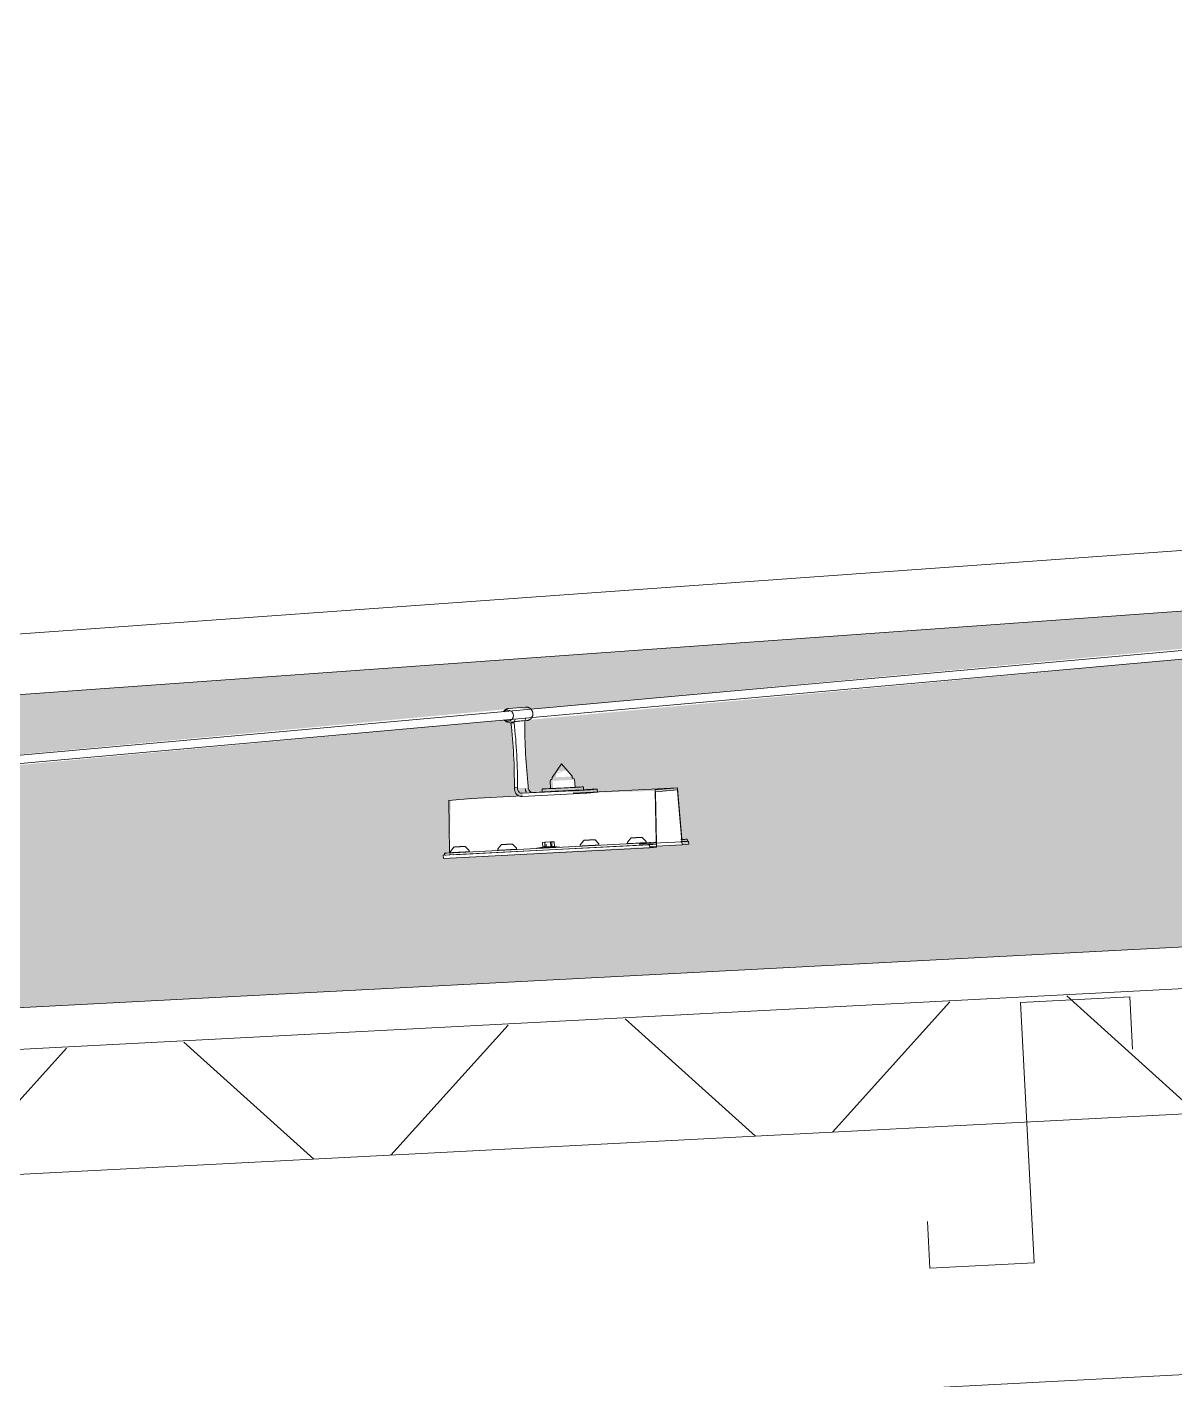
# Model space of a CAD drawing. Header units: millimetres. Extents: x 4237772 to 4686020, y -673 to 29459.
# Drawn here: x 4450770 to 4451871, y 10205 to 11504 of the extents above; entities that cross this region are included whole.
import ezdxf

# ---------------------------------------------------------------- set-up
doc = ezdxf.new("R2010")
doc.units = ezdxf.units.MM
for name, color, linetype, lineweight in [('A-DETL', 90, 'Continuous', 18), ('A-GENM', 13, 'Continuous', 5), ('A-ROOF', 132, 'Continuous', 5), ('A-ROOF-PATT', 132, 'Continuous', 5), ('Q-SPCQ', 91, 'Continuous', 5)]:
    doc.layers.add(name, color=color, linetype=linetype, lineweight=lineweight)

# ---------------------------------------------------------------- blocks, each defined once
blk = doc.blocks.new('Static Line_Sayfa_Metal Deck_Pan Mount - Up to 15 _ pitch - Max 2 Users-1848369-SECTION - GRIDS B1-B2')
at = {"layer": 'Q-SPCQ'}
for p, q in [((4430069.6, 11248.9), (4421898.8, 10513.6)), ((4421899.5, 10505.7), (4430070.3, 11240.9)), ((4425620.7, 10851.1), (4425604.4, 10849.6)), ((4425621, 10851.1), (4425620.7, 10851.1)), ((4425605.3, 10836.6), (4425605.6, 10836.6)), ((4425605.6, 10836.6), (4425621.9, 10838.1)), ((4425606.8, 10837), (4425606.9, 10835.8)), ((4425606.9, 10835.8), (4425609.9, 10836)), ((4425609.8, 10837.1), (4425610.9, 10839.3)), ((4425609.8, 10837.1), (4425620.1, 10838.1)), ((4425609.9, 10836), (4425609.8, 10837.1)), ((4425621.2, 10840.2), (4425620.1, 10838.1)), ((4425620.1, 10838.1), (4425620.2, 10836.9)), ((4425646.3, 10783.6), (4425655.3, 10796.5)), ((4425665.7, 10784.6), (4425655.3, 10796.5)), ((4425644.4, 10780.3), (4425644.8, 10781)), ((4425644.4, 10780.3), (4425644.8, 10772.9)), ((4425646, 10781.8), (4425644.8, 10781)), ((4425646.4, 10782.5), (4425646, 10781.8)), ((4425646.3, 10783.6), (4425646.4, 10782.5)), ((4425665.7, 10783.5), (4425665.7, 10784.6)), ((4425665.7, 10783.5), (4425666.2, 10782.8)), ((4425667.4, 10782.2), (4425666.2, 10782.8)), ((4425667.9, 10781.5), (4425667.4, 10782.2)), ((4425668.3, 10774.1), (4425667.9, 10781.5)), ((4425617.5, 10765.9), (4425568.5, 10763.4)), ((4425613.1, 10774.1), (4425610.1, 10773.9)), ((4425610.1, 10773.9), (4425610.2, 10771.9)), ((4425613.2, 10772.1), (4425613.1, 10774.1)), ((4425666.4, 10770.8), (4425617.4, 10768.3)), ((4425617.5, 10765.3), (4425666.6, 10767.8)), ((4425623.4, 10775), (4425623.5, 10773)), ((4425627.7, 10769.2), (4425676.7, 10771.7)), ((4425636.7, 10772.5), (4425636.8, 10769.5)), ((4425766.6, 10773.6), (4425666.5, 10768.4)), ((4425676.9, 10768.7), (4425666.5, 10768.2)), ((4425676.5, 10771.5), (4425676.4, 10774.5)), ((4425683.2, 10771.7), (4425689.6, 10772.3)), ((4425683.3, 10768.7), (4425689.8, 10769.3)), ((4425689.9, 10769.3), (4425689.7, 10772.3)), ((4425745.1, 10770.9), (4425746, 10722.3)), ((4425766.6, 10773.6), (4425745.2, 10771.6)), ((4425746.4, 10720.3), (4425745.4, 10768.9)), ((4425745.5, 10769.7), (4425766.5, 10771.5)), ((4425766.6, 10770.8), (4425770.8, 10722.5)), ((4425770.9, 10724.5), (4425766.7, 10772.8)), ((4425548, 10712.1), (4425547.1, 10760.7)), ((4425547.2, 10761.4), (4425568.5, 10763.4)), ((4425541.9, 10708.8), (4425739.9, 10719)), ((4425542, 10705.8), (4425740.1, 10716)), ((4425548.8, 10712.5), (4425548.8, 10711.2)), ((4425551.7, 10711.3), (4425729.9, 10720.5)), ((4425551.8, 10709.3), (4425730, 10718.5)), ((4425566.8, 10712.2), (4425566.7, 10713.5)), ((4425594.1, 10714.9), (4425594.1, 10713.6)), ((4425612.1, 10714.5), (4425612, 10715.8)), ((4425637.5, 10716.7), (4425631.7, 10715.5)), ((4425640.4, 10721.4), (4425637, 10721.2)), ((4425637, 10721.2), (4425639.2, 10721.3)), ((4425637.3, 10716.7), (4425637, 10721.2)), ((4425640.7, 10716), (4425637.3, 10715.8)), ((4425637.3, 10715.8), (4425639.5, 10715.9)), ((4425639.2, 10721.3), (4425644.8, 10721.6)), ((4425639.2, 10721.3), (4425639.4, 10716.7)), ((4425639.5, 10715.9), (4425645, 10716.2)), ((4425640.5, 10719.4), (4425640.7, 10716.9)), ((4425644.8, 10721.6), (4425648.3, 10721.8)), ((4425644.8, 10721.6), (4425645, 10717)), ((4425645, 10716.2), (4425648.5, 10716.4)), ((4425648.3, 10721.8), (4425646, 10721.7)), ((4425646, 10721.7), (4425646.2, 10717.1)), ((4425648.5, 10716.4), (4425646.3, 10716.3)), ((4425653.7, 10716.6), (4425648.1, 10717.2)), ((4425648.3, 10721.8), (4425648.5, 10717.2)), ((4425673.3, 10718.9), (4425673.3, 10717.6)), ((4425691.3, 10718.6), (4425691.3, 10719.9)), ((4425718.6, 10721.3), (4425718.6, 10720)), ((4425730, 10719.7), (4425770.9, 10721.8)), ((4425770.8, 10721.8), (4425730, 10719.7)), ((4425746.4, 10719.6), (4425730, 10718.7)), ((4425736.6, 10720.9), (4425736.6, 10722.2)), ((4425746.4, 10719.6), (4425739.9, 10719)), ((4425739.9, 10719), (4425740.1, 10716)), ((4425740, 10717.2), (4425771, 10718.8)), ((4425740.1, 10716), (4425746.5, 10716.6)), ((4425740.1, 10716.2), (4425746.5, 10716.6)), ((4425746, 10721.5), (4425741.1, 10721.1)), ((4425741.2, 10719.1), (4425746.3, 10719.6)), ((4425746.5, 10716.6), (4425746.4, 10719.6)), ((4425777.3, 10722.4), (4425770.8, 10721.8)), ((4425770.8, 10722), (4425777.3, 10722.4)), ((4425770.8, 10721.8), (4425771, 10718.8)), ((4425770.9, 10721.8), (4425776, 10722.2)), ((4425775.9, 10724.2), (4425771, 10723.8)), ((4425771, 10718.8), (4425777.4, 10719.4)), ((4425771, 10719), (4425777.4, 10719.4)), ((4425776.1, 10722.2), (4425776, 10724.2)), ((4425777.4, 10719.4), (4425777.3, 10722.4)), ((4425541.9, 10708.8), (4425548.3, 10709.4)), ((4425542, 10705.8), (4425541.9, 10708.8)), ((4425543, 10710.9), (4425543.1, 10708.9)), ((4425543.1, 10710.9), (4425547.9, 10711.3)), ((4425548.2, 10709.4), (4425543.2, 10708.9)), ((4425551.8, 10709.5), (4425548.3, 10709.4))]:
    blk.add_line(p, q, dxfattribs=at)
at = {"layer": 'Q-SPCQ', "flags": 128}
for points in [[(4425604.4, 10849.6), (4425604.1, 10849.6), (4425603.9, 10849.5), (4425603.6, 10849.5), (4425603.4, 10849.4), (4425603.1, 10849.3), (4425602.9, 10849.3), (4425602.6, 10849.2), (4425602.4, 10849.1), (4425602.1, 10849), (4425601.9, 10848.8), (4425601.7, 10848.7), (4425601.4, 10848.6), (4425601.2, 10848.4), (4425601, 10848.3), (4425600.8, 10848.1), (4425600.6, 10847.9), (4425600.4, 10847.8), (4425600.2, 10847.6), (4425600.1, 10847.4), (4425599.9, 10847.2), (4425599.7, 10847), (4425599.6, 10846.8)], [(4425621.9, 10838.1), (4425622.2, 10838.1), (4425622.4, 10838.2), (4425622.7, 10838.2), (4425622.9, 10838.3), (4425623.2, 10838.4), (4425623.4, 10838.4), (4425623.7, 10838.5), (4425623.9, 10838.6), (4425624.2, 10838.7), (4425624.4, 10838.9), (4425624.6, 10839), (4425624.9, 10839.1), (4425625.1, 10839.3), (4425625.3, 10839.4), (4425625.5, 10839.6), (4425625.7, 10839.8), (4425625.9, 10839.9), (4425626.1, 10840.1), (4425626.2, 10840.3), (4425626.4, 10840.5), (4425626.6, 10840.7), (4425626.7, 10840.9), (4425626.9, 10841.2), (4425627, 10841.4), (4425627.1, 10841.6), (4425627.2, 10841.8), (4425627.3, 10842.1), (4425627.4, 10842.3), (4425627.5, 10842.6), (4425627.6, 10842.8), (4425627.7, 10843.1), (4425627.7, 10843.3), (4425627.8, 10843.6), (4425627.8, 10843.8), (4425627.8, 10844.1), (4425627.8, 10844.3), (4425627.8, 10844.6), (4425627.8, 10844.8), (4425627.8, 10845.1), (4425627.8, 10845.4), (4425627.8, 10845.6), (4425627.7, 10845.9), (4425627.7, 10846.1), (4425627.6, 10846.4), (4425627.5, 10846.6), (4425627.4, 10846.9), (4425627.3, 10847.1), (4425627.2, 10847.3), (4425627.1, 10847.6), (4425627, 10847.8), (4425626.9, 10848), (4425626.7, 10848.2), (4425626.6, 10848.4), (4425626.4, 10848.6), (4425626.3, 10848.8), (4425626.1, 10849), (4425625.9, 10849.2), (4425625.7, 10849.4), (4425625.5, 10849.6), (4425625.3, 10849.7), (4425625.1, 10849.9), (4425624.9, 10850), (4425624.7, 10850.2), (4425624.4, 10850.3), (4425624.2, 10850.4), (4425624, 10850.5), (4425623.7, 10850.6), (4425623.5, 10850.7), (4425623.2, 10850.8), (4425623, 10850.9), (4425622.7, 10850.9), (4425622.5, 10851), (4425622.2, 10851), (4425621.9, 10851.1), (4425621.7, 10851.1), (4425621.4, 10851.1), (4425621.1, 10851.1), (4425621, 10851.1)], [(4425600.2, 10838.7), (4425600.4, 10838.5), (4425600.6, 10838.3), (4425600.8, 10838.1), (4425601, 10838), (4425601.2, 10837.8), (4425601.4, 10837.7), (4425601.6, 10837.5), (4425601.9, 10837.4), (4425602.1, 10837.3), (4425602.3, 10837.2), (4425602.6, 10837.1), (4425602.8, 10837), (4425603.1, 10836.9), (4425603.3, 10836.8), (4425603.6, 10836.8), (4425603.8, 10836.7), (4425604.1, 10836.7), (4425604.4, 10836.6), (4425604.6, 10836.6), (4425604.9, 10836.6), (4425605.2, 10836.6), (4425605.3, 10836.6)], [(4425718.6, 10721.3), (4425721.9, 10725.4), (4425722.1, 10725.5), (4425722.2, 10725.5), (4425722.3, 10725.5)], [(4425736.6, 10722.2), (4425732.8, 10726), (4425732.6, 10726), (4425732.5, 10726), (4425732.4, 10726), (4425732.3, 10726), (4425732.3, 10726), (4425732.2, 10726), (4425732.1, 10726), (4425732.1, 10726), (4425732, 10726), (4425731.9, 10726), (4425731.8, 10726), (4425731.7, 10726), (4425731.6, 10726), (4425731.5, 10726), (4425731.4, 10726), (4425731.3, 10726), (4425731.1, 10726), (4425731, 10726), (4425730.8, 10726), (4425730.7, 10725.9), (4425730.5, 10725.9), (4425730.4, 10725.9), (4425730.2, 10725.9), (4425730.1, 10725.9), (4425729.9, 10725.9), (4425729.7, 10725.9), (4425729.5, 10725.9), (4425729.4, 10725.9), (4425729.2, 10725.9), (4425729, 10725.9), (4425728.8, 10725.9), (4425728.6, 10725.8), (4425728.4, 10725.8), (4425728.2, 10725.8), (4425728, 10725.8), (4425727.8, 10725.8), (4425727.6, 10725.8), (4425727.4, 10725.8), (4425727.2, 10725.8), (4425727, 10725.8), (4425726.8, 10725.8), (4425726.6, 10725.7), (4425726.4, 10725.7), (4425726.2, 10725.7), (4425726, 10725.7), (4425725.8, 10725.7), (4425725.6, 10725.7), (4425725.5, 10725.7), (4425725.3, 10725.7), (4425725.1, 10725.7), (4425724.9, 10725.6), (4425724.7, 10725.6), (4425724.6, 10725.6), (4425724.4, 10725.6), (4425724.2, 10725.6), (4425724.1, 10725.6), (4425723.9, 10725.6), (4425723.8, 10725.6), (4425723.7, 10725.6), (4425723.5, 10725.6), (4425723.4, 10725.6), (4425723.3, 10725.6), (4425723.2, 10725.5), (4425723.1, 10725.5), (4425722.9, 10725.5), (4425722.9, 10725.5), (4425722.8, 10725.5), (4425722.7, 10725.5), (4425722.6, 10725.5), (4425722.5, 10725.5), (4425722.5, 10725.5), (4425722.4, 10725.5), (4425722.3, 10725.5), (4425722.3, 10725.5), (4425722.3, 10725.5)], [(4425548.8, 10712.5), (4425552.1, 10716.7), (4425552.3, 10716.7), (4425552.4, 10716.7), (4425552.4, 10716.7)], [(4425566.7, 10713.5), (4425563, 10717.3), (4425562.8, 10717.3), (4425562.7, 10717.3), (4425562.6, 10717.3), (4425562.5, 10717.3), (4425562.5, 10717.3), (4425562.4, 10717.3), (4425562.3, 10717.3), (4425562.3, 10717.3), (4425562.2, 10717.3), (4425562.1, 10717.3), (4425562, 10717.2), (4425561.9, 10717.2), (4425561.8, 10717.2), (4425561.7, 10717.2), (4425561.6, 10717.2), (4425561.4, 10717.2), (4425561.3, 10717.2), (4425561.2, 10717.2), (4425561, 10717.2), (4425560.9, 10717.2), (4425560.7, 10717.2), (4425560.6, 10717.2), (4425560.4, 10717.2), (4425560.2, 10717.2), (4425560.1, 10717.2), (4425559.9, 10717.1), (4425559.7, 10717.1), (4425559.5, 10717.1), (4425559.4, 10717.1), (4425559.2, 10717.1), (4425559, 10717.1), (4425558.8, 10717.1), (4425558.6, 10717.1), (4425558.4, 10717.1), (4425558.2, 10717.1), (4425558, 10717.1), (4425557.8, 10717), (4425557.6, 10717), (4425557.4, 10717), (4425557.2, 10717), (4425557, 10717), (4425556.8, 10717), (4425556.6, 10717), (4425556.4, 10717), (4425556.2, 10717), (4425556, 10716.9), (4425555.8, 10716.9), (4425555.6, 10716.9), (4425555.5, 10716.9), (4425555.3, 10716.9), (4425555.1, 10716.9), (4425554.9, 10716.9), (4425554.8, 10716.9), (4425554.6, 10716.9), (4425554.4, 10716.9), (4425554.3, 10716.9), (4425554.1, 10716.8), (4425554, 10716.8), (4425553.8, 10716.8), (4425553.7, 10716.8), (4425553.6, 10716.8), (4425553.5, 10716.8), (4425553.3, 10716.8), (4425553.2, 10716.8), (4425553.1, 10716.8), (4425553, 10716.8), (4425552.9, 10716.8), (4425552.9, 10716.8), (4425552.8, 10716.8), (4425552.7, 10716.8), (4425552.6, 10716.8), (4425552.6, 10716.7), (4425552.5, 10716.7), (4425552.5, 10716.7), (4425552.4, 10716.7)], [(4425594.1, 10714.9), (4425597.4, 10719), (4425597.6, 10719.1), (4425597.7, 10719.1), (4425597.7, 10719.1)], [(4425612, 10715.8), (4425608.3, 10719.6), (4425608, 10719.6), (4425607.9, 10719.6), (4425607.9, 10719.6), (4425607.8, 10719.6), (4425607.8, 10719.6), (4425607.7, 10719.6), (4425607.6, 10719.6), (4425607.6, 10719.6), (4425607.5, 10719.6), (4425607.4, 10719.6), (4425607.3, 10719.6), (4425607.2, 10719.6), (4425607.1, 10719.6), (4425607, 10719.6), (4425606.9, 10719.6), (4425606.7, 10719.6), (4425606.6, 10719.6), (4425606.5, 10719.5), (4425606.3, 10719.5), (4425606.2, 10719.5), (4425606, 10719.5), (4425605.9, 10719.5), (4425605.7, 10719.5), (4425605.5, 10719.5), (4425605.4, 10719.5), (4425605.2, 10719.5), (4425605, 10719.5), (4425604.8, 10719.5), (4425604.6, 10719.5), (4425604.5, 10719.4), (4425604.3, 10719.4), (4425604.1, 10719.4), (4425603.9, 10719.4), (4425603.7, 10719.4), (4425603.5, 10719.4), (4425603.3, 10719.4), (4425603.1, 10719.4), (4425602.9, 10719.4), (4425602.7, 10719.4), (4425602.5, 10719.3), (4425602.3, 10719.3), (4425602.1, 10719.3), (4425601.9, 10719.3), (4425601.7, 10719.3), (4425601.5, 10719.3), (4425601.3, 10719.3), (4425601.1, 10719.3), (4425600.9, 10719.3), (4425600.8, 10719.3), (4425600.6, 10719.2), (4425600.4, 10719.2), (4425600.2, 10719.2), (4425600.1, 10719.2), (4425599.9, 10719.2), (4425599.7, 10719.2), (4425599.6, 10719.2), (4425599.4, 10719.2), (4425599.3, 10719.2), (4425599.1, 10719.2), (4425599, 10719.2), (4425598.9, 10719.1), (4425598.8, 10719.1), (4425598.6, 10719.1), (4425598.5, 10719.1), (4425598.4, 10719.1), (4425598.3, 10719.1), (4425598.2, 10719.1), (4425598.2, 10719.1), (4425598.1, 10719.1), (4425598, 10719.1), (4425597.9, 10719.1), (4425597.9, 10719.1), (4425597.8, 10719.1), (4425597.8, 10719.1), (4425597.7, 10719.1)], [(4425673.3, 10718.9), (4425676.6, 10723.1), (4425676.8, 10723.1), (4425676.9, 10723.2), (4425677, 10723.2)], [(4425691.3, 10719.9), (4425687.5, 10723.7), (4425687.3, 10723.7), (4425687.2, 10723.7), (4425687.1, 10723.7), (4425687, 10723.7), (4425687, 10723.7), (4425686.9, 10723.7), (4425686.9, 10723.7), (4425686.8, 10723.7), (4425686.7, 10723.7), (4425686.6, 10723.7), (4425686.5, 10723.7), (4425686.4, 10723.7), (4425686.3, 10723.7), (4425686.2, 10723.7), (4425686.1, 10723.6), (4425686, 10723.6), (4425685.8, 10723.6), (4425685.7, 10723.6), (4425685.6, 10723.6), (4425685.4, 10723.6), (4425685.3, 10723.6), (4425685.1, 10723.6), (4425684.9, 10723.6), (4425684.8, 10723.6), (4425684.6, 10723.6), (4425684.4, 10723.6), (4425684.2, 10723.6), (4425684.1, 10723.5), (4425683.9, 10723.5), (4425683.7, 10723.5), (4425683.5, 10723.5), (4425683.3, 10723.5), (4425683.1, 10723.5), (4425682.9, 10723.5), (4425682.7, 10723.5), (4425682.5, 10723.5), (4425682.3, 10723.5), (4425682.1, 10723.4), (4425681.9, 10723.4), (4425681.7, 10723.4), (4425681.5, 10723.4), (4425681.3, 10723.4), (4425681.1, 10723.4), (4425680.9, 10723.4), (4425680.7, 10723.4), (4425680.5, 10723.4), (4425680.3, 10723.4), (4425680.2, 10723.3), (4425680, 10723.3), (4425679.8, 10723.3), (4425679.6, 10723.3), (4425679.4, 10723.3), (4425679.3, 10723.3), (4425679.1, 10723.3), (4425679, 10723.3), (4425678.8, 10723.3), (4425678.6, 10723.3), (4425678.5, 10723.3), (4425678.4, 10723.2), (4425678.2, 10723.2), (4425678.1, 10723.2), (4425678, 10723.2), (4425677.9, 10723.2), (4425677.8, 10723.2), (4425677.7, 10723.2), (4425677.6, 10723.2), (4425677.5, 10723.2), (4425677.4, 10723.2), (4425677.3, 10723.2), (4425677.2, 10723.2), (4425677.2, 10723.2), (4425677.1, 10723.2), (4425677, 10723.2), (4425677, 10723.2), (4425677, 10723.2)]]:
    blk.add_lwpolyline(points, dxfattribs=at)
at = {"layer": 'Q-SPCQ'}
for centre, major_axis, ratio, start_param, end_param in [((4425604.1, 10843), (-0.47, 5.2), 0.991613, 0, 0.758326), ((4425604.1, 10843), (-0.47, 5.2), 0.991613, 3.103664, 6.245256), ((4425604.1, 10843), (-0.47, 5.2), 0.991613, 2.368382, 3.103664), ((4425600.4, 10804.1), (-3.6, 69.9), 0.129148, 4.258548, 5.176114), ((4425603.4, 10804.3), (-3.6, 69.9), 0.129148, 4.258548, 5.176114), ((4425629.9, 10806.7), (-3.6, 69.9), 0.129148, 1.116956, 2.034521), ((4425617.2, 10772.3), (-0.63, 6.97), 0.991613, 1.532867, 3.103664), ((4425617.2, 10772.3), (-0.36, 3.98), 0.991613, 1.532867, 3.103664), ((4425627.5, 10773.2), (-0.63, 6.97), 0.991613, 1.532867, 2.056466), ((4425627.5, 10773.2), (-0.36, 3.98), 0.991613, 1.532867, 2.841864), ((4425656.7, 10770.5), (19.8, 1), 0.004901, 3.012082, 6.153674), ((4425656.5, 10773.5), (19.8, 1), 0.004901, 3.012082, 6.153674), ((4425656.5, 10773.5), (19.8, 1), 0.004901, 2.076476, 3.012082), ((4425656.7, 10770.5), (19.8, 1), 0.004901, 6.153674, 9.295267), ((4425656.5, 10773.5), (11.7, 0.6), 0.004901, 3.012082, 6.153674), ((4425656.5, 10773.5), (11.7, 0.6), 0.004901, 2.602437, 3.012082), ((4425668.3, 10771), (15, 0.8), 0.004901, 4.582878, 6.153674), ((4425668.5, 10768), (15, 0.8), 0.004901, 4.582878, 6.153674), ((4425656.5, 10773.5), (19.8, 1), 0.004901, 6.153674, 7.186127), ((4425674.8, 10771.6), (15, 0.8), 0.004901, 6.153674, 7.724471), ((4425674.9, 10768.6), (15, 0.8), 0.004901, 6.153674, 7.724471), ((4425745.3, 10770.6), (-0.051, 0.999), 0.129148, 0.004942, 1.323579), ((4425745.6, 10768.7), (-0.051, 0.999), 0.129148, 0.004942, 1.323579), ((4425766.5, 10770.6), (-0.051, 0.999), 0.129148, 4.969491, 6.283185), ((4425766.6, 10772.6), (-0.051, 0.999), 0.129148, 4.969491, 5.848582), ((4425547.2, 10760.4), (-0.051, 0.999), 0.129148, 0.224715, 1.323579), ((4425547.8, 10712.3), (-0.051, 0.999), 0.129148, 3.366308, 4.465172), ((4425557.8, 10711.7), (8.99, 0.47), 0.004901, 6.153674, 9.295267), ((4425557.8, 10711.7), (8.99, 0.47), 0.004901, 5.106477, 6.153674), ((4425603.1, 10714), (8.99, 0.47), 0.004901, 3.012082, 4.059279), ((4425603.1, 10714), (8.99, 0.47), 0.004901, 6.153674, 9.295267), ((4425603.1, 10714), (8.99, 0.47), 0.004901, 5.106477, 6.153674), ((4425642.7, 10716.1), (11, 0.6), 0.004901, 3.012082, 4.059279), ((4425642.7, 10716.1), (11, 0.6), 0.004901, 6.153674, 9.295267), ((4425642.7, 10716.1), (11, 0.6), 0.004901, 5.106477, 6.153674), ((4425682.3, 10718.1), (8.99, 0.47), 0.004901, 3.012082, 4.059279), ((4425682.3, 10718.1), (8.99, 0.47), 0.004901, 6.153674, 9.295267), ((4425682.3, 10718.1), (8.99, 0.47), 0.004901, 5.106477, 6.153674), ((4425727.6, 10720.4), (8.99, 0.47), 0.004901, 3.012082, 4.059279), ((4425727.6, 10720.4), (8.99, 0.47), 0.004901, 6.153674, 9.295267), ((4425731.2, 10720.6), (9.99, 0.52), 0.004901, 4.582878, 6.153674), ((4425727.6, 10720.4), (8.99, 0.47), 0.004901, 5.106477, 6.153674), ((4425731.3, 10718.6), (9.99, 0.52), 0.004901, 5.630076, 6.153674), ((4425745.9, 10722.5), (-0.051, 0.999), 0.129148, 3.366308, 4.465172), ((4425746.2, 10720.6), (-0.051, 0.999), 0.129148, 3.146535, 4.465172), ((4425766, 10723.7), (9.99, 0.52), 0.004901, 6.153674, 7.462671), ((4425766.1, 10721.7), (9.99, 0.52), 0.004901, 6.153674, 7.462671), ((4425770.9, 10722.8), (-0.051, 0.999), 0.129148, 1.827898, 2.926762), ((4425771, 10724.8), (-0.051, 0.999), 0.129148, 1.827898, 3.141593), ((4425553, 10711.4), (9.99, 0.52), 0.004901, 3.012082, 4.582878), ((4425553.1, 10709.4), (9.99, 0.52), 0.004901, 3.012082, 3.535681), ((4425548.2, 10710.4), (-0.051, 0.999), 0.129148, 3.146535, 4.465172), ((4425557.8, 10711.7), (8.99, 0.47), 0.004901, 3.012082, 3.86853)]:
    blk.add_ellipse(centre, major_axis=major_axis, ratio=ratio, start_param=start_param, end_param=end_param, dxfattribs=at)
for points in [[(4425637.3, 10716.7), (4425637.8, 10716.8), (4425639, 10716.9), (4425640.1, 10716.9), (4425640.7, 10716.9)], [(4425639.4, 10716.7), (4425639.1, 10716.8), (4425638.3, 10716.9), (4425637.6, 10716.8), (4425637.3, 10716.7)], [(4425645, 10717), (4425644.1, 10717), (4425642.2, 10717), (4425640.3, 10716.9), (4425639.4, 10716.7)], [(4425640.7, 10716.9), (4425641.6, 10717), (4425643.4, 10717.1), (4425645.3, 10717.1), (4425646.2, 10717.1)], [(4425648.5, 10717.2), (4425647.9, 10717.2), (4425646.7, 10717.2), (4425645.6, 10717.1), (4425645, 10717)], [(4425646.2, 10717.1), (4425646.6, 10717.2), (4425647.4, 10717.3), (4425648.1, 10717.2), (4425648.5, 10717.2)]]:
    blk.add_open_spline(points, degree=3, dxfattribs=at)
blk = doc.blocks.new('GT01 - GT01-2642391-SECTION - GRIDS B1-B2')
at = {"layer": 'A-GENM'}
for p, q in [((4409876.5, 9824.6), (4428941.3, 11194.8)), ((4409878.6, 9824.6), (4428943.2, 11194.8))]:
    blk.add_line(p, q, dxfattribs=at)

msp = doc.modelspace()

# ---------------------------------------------------------------- hatches: boundary and pattern name
at = {"layer": 'A-ROOF-PATT'}
h = msp.add_hatch(dxfattribs=at)
h.set_pattern_fill('FP_187', color=256, style=0, pattern_type=2)
h.set_pattern_definition([(3.013, (37691.9309, -226018.123), (-31.18210451525, -1.0529e-05), [])])
h.paths.add_polyline_path([(4446822.7, 10371.9), (4446831.5, 10372.4), (4446831.7, 10369.1), (4446837.2, 10370), (4446837.1, 10372.7), (4446822.1, 10371.9)])
h.paths.add_polyline_path([(4447460.8, 10390.4), (4447461.4, 10390.4), (4447460.8, 10426.5)])
h.paths.add_polyline_path([(4435506.2, 9766.6), (4446705.4, 10350.9), (4446710.4, 10360.2), (4446785.1, 10367.4), (4446784.9, 10370), (4446800.8, 10373.4), (4446800.3, 10382.5), (4446826.3, 10384), (4446826.9, 10372.6), (4446852.5, 10373.8), (4446852.8, 10370.2), (4446922.5, 10373.8), (4446927.3, 10362.5), (4447460.8, 10390.4), (4447462.7, 10427.3), (4447531.2, 10432.2), (4447531.1, 10434.1), (4447580.2, 10434.4), (4447580.2, 10434.2), (4447680.2, 10437.1), (4447680.7, 10432.2), (4447684.4, 10402), (4461505.4, 11123.2), (4461702.7, 11188.8), (4461702.7, 11216.8), (4461413.3, 11202), (4461413.3, 11495.4), (4461113.1, 11479.6), (4461111.4, 11277.7), (4460816.9, 11226.6), (4460803.9, 11228.3), (4460788.7, 11235.7), (4460779, 11244.5), (4460771.9, 11255.5), (4460768, 11268), (4460767.5, 11281), (4460770.3, 11293.8), (4460775.3, 11303.8), (4460785.5, 11315), (4460797.5, 11322.2), (4460814.6, 11327), (4461013.1, 11362), (4461013.1, 11474.3), (4456579.3, 11241.1), (4456599.2, 11193.6), (4456641.7, 11195.8), (4456641.7, 11189.8), (4456526.4, 11181.1), (4456524.9, 11187.2), (4456505.6, 11233.2), (4456436.4, 11228.9), (4456419.8, 11178.3), (4456306.6, 11169.8), (4456306.4, 11175.8), (4456349.2, 11179.6), (4456366.4, 11229.1), (4456348.5, 11228.9), (4455705.8, 11195.1), (4455707.7, 11174), (4455697.4, 11174.6), (4455696, 11175), (4455694.3, 11174.9), (4455693.6, 11194.5), (4454961.7, 11155.2), (4454964.9, 11107.2), (4454954.6, 11107.7), (4454953.8, 11108.2), (4454951.5, 11108.1), (4454949.8, 11155.3), (4454420.5, 11126), (4454221.1, 11106), (4454218.8, 11104), (4454220.6, 11056.5), (4454222.1, 11040.3), (4454211.8, 11040.9), (4454211.1, 11041.4), (4454208.8, 11041.3), (4454206.2, 11096.3), (4454207, 11103.2), (4454208.5, 11103.3), (4454208.5, 11104.4), (4454203, 11105.2), (4454198.4, 11106), (4453478.3, 11039.1), (4453476, 11037.1), (4453477.9, 10989.7), (4453479.4, 10973.5), (4453469.1, 10974.1), (4453468.3, 10974.5), (4453466, 10974.4), (4453463.5, 11029.4), (4453464.3, 11036.4), (4453465.7, 11036.5), (4453465.7, 11037.5), (4453460.3, 11038.3), (4453455.7, 11039.1), (4452735.5, 10972.3), (4452733.2, 10970.3), (4452735.1, 10922.9), (4452736.6, 10906.7), (4452726.3, 10907.2), (4452725.5, 10907.7), (4452723.2, 10907.6), (4452720.7, 10962.6), (4452721.5, 10969.6), (4452723, 10969.6), (4452722.9, 10970.7), (4452717.5, 10971.5), (4452712.9, 10972.3), (4451992.8, 10905.4), (4451990.4, 10903.5), (4451992.3, 10856), (4451993.8, 10839.8), (4451983.5, 10840.4), (4451982.7, 10840.9), (4451980.5, 10840.7), (4451977.9, 10895.7), (4451978.7, 10902.7), (4451980.2, 10902.8), (4451980.1, 10903.9), (4451974.7, 10904.7), (4451970.1, 10905.5), (4451250, 10838.6), (4451247.7, 10836.6), (4451249.5, 10789.2), (4451251.1, 10773), (4451240.7, 10773.6), (4451240, 10774), (4451237.7, 10773.9), (4451235.1, 10828.9), (4451235.9, 10835.9), (4451237.4, 10836), (4451237.4, 10837), (4451232, 10837.8), (4451227.3, 10838.6), (4450507.2, 10771.8), (4450504.9, 10769.8), (4450506.8, 10722.3), (4450508.3, 10706.2), (4450498, 10706.7), (4450497.2, 10707.2), (4450494.9, 10707.1), (4450492.4, 10762.1), (4450493.2, 10769.1), (4450494.7, 10769.1), (4450494.6, 10770.2), (4450489.2, 10771), (4450484.6, 10771.8), (4449764.4, 10704.9), (4449762.1, 10703), (4449764, 10655.5), (4449765.5, 10639.3), (4449755.2, 10639.9), (4449755, 10640.4), (4449752.1, 10640.2), (4449749.6, 10695.2), (4449750.4, 10702.2), (4449751.9, 10702.3), (4449751.8, 10703.4), (4449746.4, 10704.2), (4449741.8, 10705), (4449021.7, 10638.1), (4449019.4, 10636.1), (4449021.2, 10588.7), (4449022.7, 10572.5), (4449012.4, 10573.1), (4449011.7, 10573.5), (4449009.4, 10573.4), (4449006.8, 10628.4), (4449007.6, 10635.4), (4449009.1, 10635.5), (4449009, 10636.5), (4449003.6, 10637.3), (4448999, 10638.1), (4448278.9, 10571.3), (4448276.6, 10569.3), (4448279.4, 10511.8), (4448280, 10505.6), (4448269.6, 10507), (4448269.5, 10506.7), (4448266.6, 10508.8), (4448264, 10561.6), (4448264.8, 10568.6), (4448266.3, 10568.6), (4448266.3, 10569.7), (4448260.9, 10570.5), (4448256.3, 10571.3), (4447536.1, 10504.4), (4447533.8, 10502.4), (4447535.7, 10455), (4447537.2, 10438.8), (4447526.9, 10438.8), (4447526.1, 10439.8), (4447523.8, 10439.7), (4447521.3, 10494.7), (4447522.1, 10501.7), (4447523.6, 10501.8), (4447523.5, 10502.8), (4447518.1, 10503.6), (4447513.4, 10507.6), (4447513.2, 10511.2), (4447524.1, 10515.9), (4447537.5, 10515.4), (4447540.4, 10514.9), (4448261.8, 10581.9), (4448264.1, 10582.5), (4448280.3, 10582.3), (4448283.2, 10581.7), (4449006, 10648), (4449006.8, 10649.4), (4449023.1, 10649.1), (4449025.9, 10648.6), (4449747.3, 10715.6), (4449749.6, 10716.2), (4449765.8, 10715.9), (4449768.7, 10715.4), (4450490.1, 10782.4), (4450492.4, 10783), (4450508.6, 10782.8), (4450511.5, 10782.2), (4451232.9, 10849.3), (4451235.2, 10849.9), (4451251.4, 10849.6), (4451254.3, 10849.1), (4451975.6, 10916.1), (4451977.9, 10916.7), (4451994.1, 10916.4), (4451997, 10915.9), (4452718.4, 10982.9), (4452720.7, 10983.5), (4452736.9, 10983.3), (4452739.8, 10982.8), (4453461.2, 11049.8), (4453463.5, 11050.4), (4453479.7, 11050.1), (4453482.6, 11049.6), (4453969.2, 11093.5), (4435680.2, 9779.1)])
h.paths.add_polyline_path([(4446778.8, 10354.8), (4446851.4, 10360), (4446849.5, 10364.3), (4446780.4, 10360), (4446779.5, 10357.1)])
h.paths.add_polyline_path([(4446805.3, 10371.6), (4446806.8, 10373.8), (4446805.4, 10373.4)])
h.paths.add_polyline_path([(4446781.8, 10372.8), (4446781.8, 10392.8), (4446777.1, 10392.8), (4446786.9, 10439.9), (4446791.8, 10440.2), (4446796.6, 10391.1), (4446798.5, 10374.3), (4446784.9, 10373.1)])
h.paths.add_polyline_path([(4446800.2, 10384.7), (4446802.9, 10389.4), (4446810.6, 10391.8), (4446827, 10386.4), (4446802.9, 10384.8)])
h.paths.add_polyline_path([(4447531.1, 10434.1), (4447588, 10437.4), (4447534.7, 10434.3)])
h.paths.add_polyline_path([(4448198.5, 10438.4), (4448198.3, 10441.4), (4448204.4, 10444.2), (4448204.3, 10452.2), (4448205.5, 10494.1), (4448274, 10498.5), (4448274, 10500.9), (4448330.7, 10504.2), (4448322.9, 10503.5), (4448323, 10501.1), (4448423, 10504), (4448425, 10481.1), (4448427.5, 10454.7), (4448427.3, 10453.7), (4448427.2, 10451.4), (4448203.5, 10438.7)])
h.paths.add_polyline_path([(4447560.9, 10438.8), (4447560.5, 10446.2), (4447581.5, 10447), (4447581.9, 10439.9), (4447561.3, 10438.8)])
h.paths.add_polyline_path([(4447561.2, 10453.4), (4447567.5, 10455.8), (4447568.3, 10454.9), (4447565.3, 10454.2)])
h.paths.add_polyline_path([(4447563.8, 10449.5), (4447563.8, 10452.9), (4447568.3, 10454.2), (4447570.2, 10455.8), (4447575, 10455.8), (4447578.6, 10452.2), (4447577.4, 10450.3), (4447568.3, 10449.8)])
h.paths.add_polyline_path([(4448941.3, 10505.3), (4448941.1, 10508.3), (4448947.2, 10511), (4448947.1, 10519.1), (4448948.3, 10560.9), (4449016.7, 10565.4), (4449016.8, 10567.8), (4449073.5, 10571), (4449065.6, 10570.3), (4449065.8, 10567.9), (4449165.8, 10570.8), (4449166.7, 10560.6), (4449170.2, 10521.5), (4449170.1, 10520.5), (4449170, 10518.3), (4448948.6, 10505.7)])
h.paths.add_polyline_path([(4448303.7, 10505.6), (4448303.3, 10513), (4448324.4, 10511.8), (4448324.6, 10506.7), (4448304, 10505.6)])
h.paths.add_polyline_path([(4448304, 10520.2), (4448310.2, 10522.6), (4448311.1, 10521.7), (4448308.1, 10521.1)])
h.paths.add_polyline_path([(4448306.6, 10516.4), (4448306.6, 10519.8), (4448311.1, 10521.1), (4448313, 10522.6), (4448317.8, 10522.6), (4448321.3, 10519), (4448320.2, 10517.1), (4448311.1, 10516.6)])
h.paths.add_polyline_path([(4449684, 10572.1), (4449683.9, 10575.1), (4449690, 10577.9), (4449689.8, 10585.9), (4449691, 10627.8), (4449759.5, 10632.2), (4449759.5, 10634.6), (4449816.3, 10637.9), (4449808.4, 10637.1), (4449808.6, 10634.7), (4449908.6, 10637.6), (4449909.5, 10627.5), (4449913, 10588.4), (4449912.9, 10587.3), (4449912.8, 10585.1), (4449689.1, 10572.4)])
h.paths.add_polyline_path([(4449046.5, 10572.5), (4449046.1, 10579.9), (4449067, 10580.7), (4449067.4, 10573.6), (4449046.8, 10572.5)])
h.paths.add_polyline_path([(4449046.7, 10587.1), (4449053, 10589.5), (4449053.8, 10588.5), (4449050.9, 10587.9)])
h.paths.add_polyline_path([(4449049.3, 10583.2), (4449049.3, 10586.6), (4449053.8, 10587.9), (4449055.7, 10589.5), (4449060.6, 10589.5), (4449064.1, 10585.8), (4449062.9, 10583.9), (4449053.9, 10583.4)])
h.paths.add_polyline_path([(4450426.8, 10639), (4450426.6, 10642), (4450432.7, 10644.7), (4450432.6, 10652.7), (4450433.8, 10694.6), (4450502.3, 10699), (4450502.3, 10701.4), (4450559, 10704.7), (4450551.2, 10704), (4450551.3, 10701.6), (4450651.3, 10704.5), (4450652.2, 10694.3), (4450655.8, 10655.2), (4450655.6, 10654.2), (4450655.5, 10651.9), (4450484.9, 10642)])
h.paths.add_polyline_path([(4449789.2, 10639.3), (4449788.9, 10646.7), (4449809.8, 10647.6), (4449810.2, 10640.4), (4449789.6, 10639.3)])
h.paths.add_polyline_path([(4449789.5, 10653.9), (4449795.8, 10656.3), (4449796.6, 10655.4), (4449793.6, 10654.7)])
h.paths.add_polyline_path([(4449792.1, 10650), (4449792.1, 10653.5), (4449796.6, 10654.7), (4449798.5, 10656.3), (4449803.3, 10656.3), (4449806.9, 10652.7), (4449805.7, 10650.8), (4449796.6, 10650.3)])
h.paths.add_polyline_path([(4451169.6, 10705.8), (4451169.4, 10708.8), (4451175.5, 10711.6), (4451175.4, 10719.6), (4451176.6, 10761.4), (4451245.1, 10765.9), (4451246.9, 10768.5), (4451301.8, 10771.5), (4451293.9, 10770.8), (4451294.1, 10768.4), (4451394.1, 10771.3), (4451395, 10761.1), (4451398.6, 10722), (4451398.4, 10721), (4451398.3, 10718.8), (4451174.6, 10706.1)])
h.paths.add_polyline_path([(4450532, 10706.1), (4450531.6, 10713.5), (4450552.6, 10713.9), (4450553, 10707.3), (4450532.4, 10706.2)])
h.paths.add_polyline_path([(4450532.3, 10720.7), (4450538.6, 10723.1), (4450539, 10722.1), (4450536.4, 10721.6)])
h.paths.add_polyline_path([(4450534.9, 10716.9), (4450532.3, 10720.7), (4450539.4, 10721.6), (4450541.3, 10723.1), (4450546.1, 10723.1), (4450549.7, 10719.5), (4450548.5, 10717.6), (4450539.3, 10717.1)])
h.paths.add_polyline_path([(4451912.3, 10772.6), (4451912.2, 10775.6), (4451918.3, 10778.4), (4451918.2, 10786.4), (4451919.4, 10828.3), (4451987.8, 10832.7), (4451989.4, 10835.3), (4452044.6, 10838.4), (4452036.7, 10837.6), (4452036.9, 10835.2), (4452136.9, 10838.2), (4452137.8, 10828), (4452141.3, 10788.9), (4452141.2, 10787.8), (4452141.1, 10785.6), (4451917.4, 10772.9)])
h.paths.add_polyline_path([(4451274.8, 10773), (4451274.4, 10780.4), (4451295.4, 10781.2), (4451295.7, 10774.1), (4451275.1, 10773)])
h.paths.add_polyline_path([(4451275.1, 10787.6), (4451281.3, 10790), (4451282.2, 10789), (4451279.2, 10788.4)])
h.paths.add_polyline_path([(4451277.7, 10783.7), (4451277.7, 10787.1), (4451282.2, 10788.4), (4451284.1, 10790), (4451288.9, 10790), (4451292.4, 10786.3), (4451291.2, 10784.4), (4451282.2, 10783.9)])
h.paths.add_polyline_path([(4452655.1, 10839.5), (4452655, 10842.5), (4452661.1, 10845.2), (4452660.9, 10856.3), (4452662.1, 10895.1), (4452730.6, 10899.6), (4452731.8, 10902.1), (4452787.4, 10905.2), (4452779.5, 10904.5), (4452779.7, 10902.1), (4452879.6, 10905), (4452880.5, 10894.8), (4452884.1, 10855.7), (4452884, 10854.7), (4452883.9, 10852.4), (4452660.2, 10839.7)])
h.paths.add_polyline_path([(4452017.6, 10839.8), (4452017.2, 10847.2), (4452038.1, 10848.1), (4452038.5, 10840.9), (4452017.9, 10839.8)])
h.paths.add_polyline_path([(4452017.8, 10854.4), (4452023, 10858.1), (4452024.9, 10855.9), (4452022, 10855.3)])
h.paths.add_polyline_path([(4452020.4, 10850.6), (4452020.4, 10854), (4452024.9, 10855.3), (4452025.8, 10856.3), (4452029.4, 10858.1), (4452035.2, 10853.2), (4452034, 10851.3), (4452025, 10850.8)])
h.paths.add_polyline_path([(4453397.9, 10906.3), (4453397.7, 10909.3), (4453403.8, 10912.1), (4453403.7, 10920.1), (4453404.9, 10961.9), (4453473.4, 10966.4), (4453474.3, 10968.9), (4453530.1, 10972.1), (4453522.3, 10971.3), (4453522.4, 10968.9), (4453622.4, 10971.8), (4453623.3, 10961.7), (4453626.9, 10922.5), (4453626.7, 10921.5), (4453626.6, 10919.3), (4453402.9, 10906.6)])
h.paths.add_polyline_path([(4452760.3, 10906.6), (4452759.9, 10914.1), (4452780.9, 10914.4), (4452781.3, 10907.8), (4452760.7, 10906.7)])
h.paths.add_polyline_path([(4452760.6, 10921.2), (4452766.9, 10923.7), (4452767.3, 10922.6), (4452764.7, 10922.1)])
h.paths.add_polyline_path([(4452763.2, 10917.4), (4452760.6, 10921.2), (4452767.7, 10922.1), (4452769.6, 10923.7), (4452774.4, 10923.7), (4452778, 10920), (4452776.8, 10918.1), (4452767.6, 10917.6)])
h.paths.add_polyline_path([(4454140.7, 10973.1), (4454140.5, 10976.1), (4454146.6, 10978.9), (4454146.5, 10986.9), (4454147.7, 11028.8), (4454216.1, 11033.2), (4454216.7, 11035.7), (4454272.9, 11038.9), (4454265, 11038.1), (4454265.2, 11035.8), (4454365.2, 11038.7), (4454366.1, 11028.5), (4454369.7, 10989.4), (4454369.5, 10988.4), (4454369.4, 10986.1), (4454145.7, 10973.4)])
h.paths.add_polyline_path([(4453503.1, 10973.5), (4453502.7, 10980.9), (4453523.7, 10981.7), (4453524, 10974.6), (4453503.5, 10973.5)])
h.paths.add_polyline_path([(4453503.4, 10988.1), (4453509.6, 10990.5), (4453510.5, 10989.5), (4453507.5, 10988.9)])
h.paths.add_polyline_path([(4453506, 10984.2), (4453506, 10987.6), (4453510.5, 10988.9), (4453512.4, 10990.5), (4453517.2, 10990.5), (4453520.7, 10986.9), (4453519.6, 10985), (4453510.5, 10984.5)])
h.paths.add_polyline_path([(4454883.4, 11040), (4454883.3, 11043), (4454889.4, 11045.7), (4454889, 11068.4), (4454890.4, 11095.6), (4454958.9, 11100.1), (4454959.2, 11102.5), (4455015.7, 11105.7), (4455007.8, 11105), (4455008, 11102.6), (4455108, 11105.5), (4455108.9, 11095.3), (4455112.4, 11056.2), (4455112.3, 11055.2), (4455112.2, 11053), (4454888.5, 11040.2)])
h.paths.add_polyline_path([(4454245.9, 11040.3), (4454245.5, 11047.7), (4454266.4, 11048.6), (4454266.8, 11041.4), (4454246.2, 11040.3)])
h.paths.add_polyline_path([(4454246.2, 11054.9), (4454252.4, 11057.3), (4454253.2, 11056.4), (4454250.3, 11055.8)])
h.paths.add_polyline_path([(4454248.7, 11051.1), (4454248.7, 11054.5), (4454253.3, 11055.8), (4454255.2, 11057.3), (4454260, 11057.3), (4454263.5, 11053.7), (4454262.3, 11051.8), (4454253.3, 11051.3)])
h.paths.add_polyline_path([(4455626.2, 11106.8), (4455626, 11109.8), (4455632.2, 11112.6), (4455632, 11120.6), (4455633.2, 11162.5), (4455701.7, 11166.9), (4455701.7, 11169.3), (4455758.5, 11172.6), (4455750.6, 11171.8), (4455750.7, 11169.4), (4455850.7, 11172.3), (4455852.5, 11151.7), (4455855.2, 11123.1), (4455855, 11122), (4455854.9, 11119.8), (4455631.2, 11107.1)])
h.paths.add_polyline_path([(4454988.7, 11107.2), (4454988.3, 11114.6), (4455009.2, 11114.9), (4455009.6, 11108.3), (4454989, 11107.2)])
h.paths.add_polyline_path([(4454988.9, 11121.8), (4454995.2, 11124.2), (4454995.6, 11123.1), (4454993, 11122.6)])
h.paths.add_polyline_path([(4454991.5, 11117.9), (4454988.9, 11121.8), (4454996, 11122.6), (4454997.9, 11124.2), (4455002.8, 11124.2), (4455006.3, 11120.5), (4455005.1, 11118.6), (4454995.9, 11118.1)])
h.paths.add_polyline_path([(4455731.4, 11174), (4455731, 11181.4), (4455752, 11181.8), (4455752.4, 11175.1), (4455731.8, 11174)])
h.paths.add_polyline_path([(4455731.7, 11188.6), (4455738, 11191), (4455738.4, 11190), (4455735.8, 11189.4)])
h.paths.add_polyline_path([(4455734.3, 11184.7), (4455731.7, 11188.6), (4455738.8, 11189.4), (4455740.7, 11191), (4455745.5, 11191), (4455749.1, 11187.4), (4455747.9, 11185.5), (4455738.7, 11185)])
h.paths.add_polyline_path([(4462928.8, 11280.3), (4467172.6, 11503.7), (4466984.3, 11503.7), (4466984.3, 11494), (4462928.8, 11281.3)])
h = msp.add_hatch(dxfattribs=at)
h.set_pattern_fill('FP_186', color=256, angle=225, style=0, pattern_type=2)
h.set_pattern_definition([(47.987, (4488880.53, 10654.8), (-222.8979, 200.7898), []), (137.987, (4488880.53, 10654.8), (-200.7898, -222.8979), [])])
h.paths.add_polyline_path([(4435506.2, 9606.4), (4461505.4, 10963), (4461505.4, 11083.1), (4446985.8, 10323.9), (4446985.7, 10320.9), (4446870.4, 10312.2), (4446868.5, 10319.4), (4446766, 10312.6), (4446766, 10309.6), (4446650.5, 10300.9), (4446650.4, 10306.9), (4446650.1, 10308), (4435506.2, 9726.5)])

# ---------------------------------------------------------------- linework, layer by layer
at = {"layer": 'A-DETL', "lineweight": 13}
for p, q in [((4451828, 10572.9), (4451723.1, 10567.4)), ((4451828, 10572.9), (4451830.6, 10522.9)), ((4451723.1, 10567.4), (4451736.2, 10317.7)), ((4451636.3, 10312.5), (4451634, 10357.4)), ((4451736.2, 10317.7), (4451636.3, 10312.5))]:
    msp.add_line(p, q, dxfattribs=at)
at = {"layer": 'A-ROOF', "lineweight": 15}
for p, q in [((4461505.4, 11123.2), (4447683.3, 10402)), ((4437833.2, 9477.5), (4461505.4, 10712.6))]:
    msp.add_line(p, q, dxfattribs=at)
at = {"layer": 'A-ROOF'}
for p, q in [((4453977.4, 11094.1), (4435506.2, 9766.6)), ((4446985.7, 10325.5), (4461505.4, 11083.1)), ((4435506.2, 9606.4), (4461505.4, 10963))]:
    msp.add_line(p, q, dxfattribs=at)

# ---------------------------------------------------------------- block references
at = {"layer": 'A-GENM'}
msp.add_blockref('GT01 - GT01-2642391-SECTION - GRIDS B1-B2', (25627.5, 0), dxfattribs=at)
at = {"layer": 'Q-SPCQ'}
msp.add_blockref('Static Line_Sayfa_Metal Deck_Pan Mount - Up to 15 _ pitch - Max 2 Users-1848369-SECTION - GRIDS B1-B2', (25627.5, 0), dxfattribs=at)

doc.saveas('drawing.dxf')
